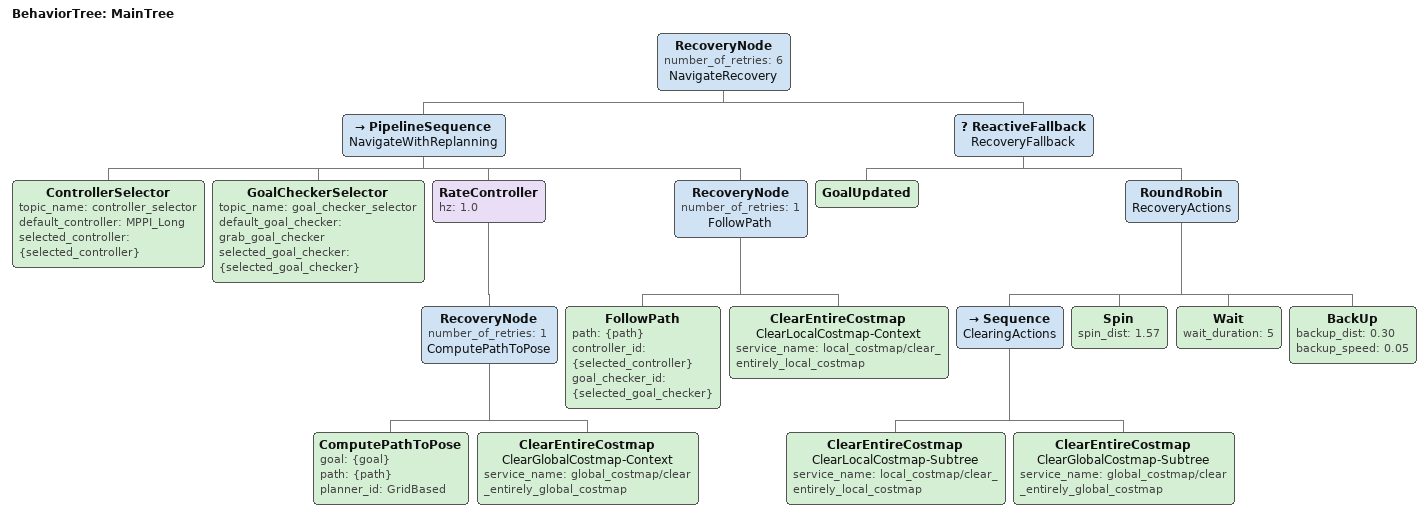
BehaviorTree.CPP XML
<root main_tree_to_execute="MainTree">
    <BehaviorTree ID="MainTree">
        <RecoveryNode number_of_retries="6" name="NavigateRecovery">
            <PipelineSequence name="NavigateWithReplanning">
                <ControllerSelector topic_name="controller_selector"
                    default_controller="MPPI_Long"
                    selected_controller="{selected_controller}" />
                <GoalCheckerSelector topic_name="goal_checker_selector"
                    default_goal_checker="grab_goal_checker"
                    selected_goal_checker="{selected_goal_checker}" />
                <RateController hz="1.0">
                    <RecoveryNode number_of_retries="1" name="ComputePathToPose">
                        <ComputePathToPose goal="{goal}" path="{path}" planner_id="GridBased" />
                        <ClearEntireCostmap name="ClearGlobalCostmap-Context"
                            service_name="global_costmap/clear_entirely_global_costmap" />
                    </RecoveryNode>
                </RateController>
                <RecoveryNode number_of_retries="1" name="FollowPath">
                    <FollowPath path="{path}" controller_id="{selected_controller}"
                        goal_checker_id="{selected_goal_checker}" />
                    <ClearEntireCostmap name="ClearLocalCostmap-Context"
                        service_name="local_costmap/clear_entirely_local_costmap" />
                </RecoveryNode>
            </PipelineSequence>
            <ReactiveFallback name="RecoveryFallback">
                <GoalUpdated />
                <RoundRobin name="RecoveryActions">
                    <Sequence name="ClearingActions">
                        <ClearEntireCostmap name="ClearLocalCostmap-Subtree"
                            service_name="local_costmap/clear_entirely_local_costmap" />
                        <ClearEntireCostmap name="ClearGlobalCostmap-Subtree"
                            service_name="global_costmap/clear_entirely_global_costmap" />
                    </Sequence>
                    <Spin spin_dist="1.57" />
                    <Wait wait_duration="5" />
                    <BackUp backup_dist="0.30" backup_speed="0.05" />
                </RoundRobin>
            </ReactiveFallback>
        </RecoveryNode>
    </BehaviorTree>
</root>
